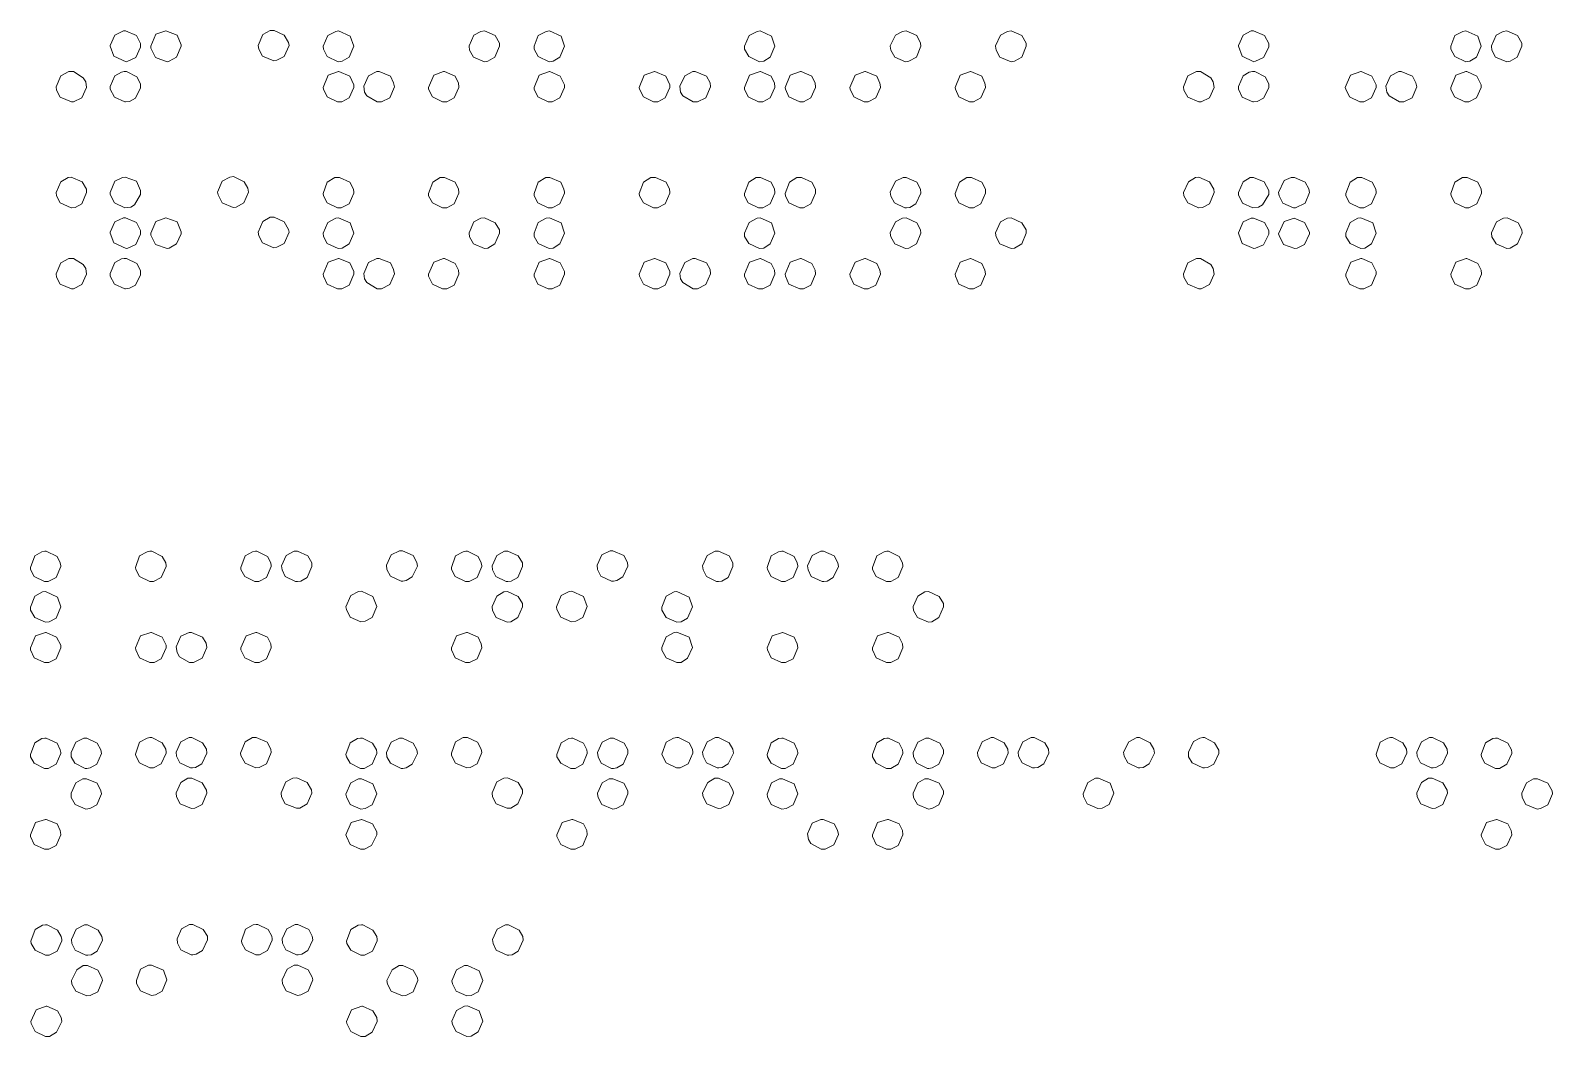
# Model space of a CAD drawing. Header units: millimetres. Extents: x 4903 to 8718, y 642 to 2401.
# Drawn here: x 7830.1 to 7938.8, y 797.2 to 868.9 of the extents above; entities that cross this region are included whole.
import ezdxf

# ---------------------------------------------------------------- set-up
doc = ezdxf.new("R2010")
doc.units = ezdxf.units.MM

msp = doc.modelspace()

# ---------------------------------------------------------------- linework, layer by layer
at = {"color": 139, "lineweight": 0}
for points in [[(7836.93, 868.92), (7836.77, 868.92), (7836.17, 868.62), (7835.83, 867.88), (7835.83, 867.82), (7836.1, 867.12), (7836.97, 866.72), (7837.1, 866.75), (7837.67, 867.02), (7838, 867.75), (7838, 868.02), (7837.7, 868.58)], [(7839.8, 868.92), (7839.1, 868.68), (7838.73, 867.82), (7838.73, 867.68), (7839.07, 867.02), (7839.9, 866.72), (7840.03, 866.75), (7840.57, 867.05), (7840.9, 867.82), (7840.9, 867.92), (7840.6, 868.62)], [(7847.53, 868.95), (7847.26, 868.95), (7846.73, 868.65), (7846.4, 867.88), (7846.4, 867.88), (7846.43, 867.62), (7846.7, 867.12), (7847.5, 866.78), (7847.73, 866.82), (7848.26, 867.08), (7848.6, 867.88), (7848.56, 868.08), (7848.26, 868.62)], [(7852.13, 868.92), (7851.93, 868.88), (7851.36, 868.58), (7851.03, 867.82), (7851.06, 867.62), (7851.33, 867.08), (7852.1, 866.72), (7852.4, 866.75), (7852.9, 867.05), (7853.23, 867.82), (7852.96, 868.55)], [(7862.56, 868.92), (7862.29, 868.88), (7861.79, 868.62), (7861.46, 867.85), (7861.46, 867.82), (7861.49, 867.55), (7861.76, 867.05), (7862.56, 866.72), (7862.79, 866.75), (7863.29, 867.05), (7863.62, 867.82), (7863.62, 868.05), (7863.32, 868.58)], [(7867.19, 868.92), (7866.96, 868.88), (7866.39, 868.58), (7866.09, 867.82), (7866.09, 867.62), (7866.39, 867.08), (7867.16, 866.72), (7867.46, 866.75), (7867.92, 867.05), (7868.26, 867.82), (7868.02, 868.55)], [(7882.22, 868.92), (7882.02, 868.88), (7881.45, 868.58), (7881.12, 867.82), (7881.12, 867.62), (7881.42, 867.08), (7882.18, 866.72), (7882.48, 866.75), (7882.95, 867.05), (7883.28, 867.82), (7883.05, 868.55)], [(7892.65, 868.92), (7892.38, 868.88), (7891.88, 868.62), (7891.51, 867.85), (7891.51, 867.82), (7891.55, 867.55), (7891.85, 867.05), (7892.61, 866.72), (7892.85, 866.75), (7893.38, 867.05), (7893.71, 867.82), (7893.68, 868.05), (7893.41, 868.58)], [(7900.14, 868.92), (7899.88, 868.88), (7899.38, 868.62), (7899.04, 867.85), (7899.04, 867.82), (7899.08, 867.55), (7899.34, 867.05), (7900.14, 866.72), (7900.38, 866.75), (7900.91, 867.05), (7901.21, 867.82), (7901.21, 868.05), (7900.91, 868.58)], [(7917.44, 868.92), (7917.27, 868.92), (7916.7, 868.62), (7916.37, 867.88), (7916.37, 867.82), (7916.64, 867.12), (7917.47, 866.72), (7917.6, 866.75), (7918.17, 867.02), (7918.54, 867.75), (7918.54, 868.02), (7918.24, 868.58)], [(7932.6, 868.92), (7932.4, 868.88), (7931.83, 868.58), (7931.53, 867.82), (7931.53, 867.62), (7931.83, 867.08), (7932.6, 866.72), (7932.9, 866.75), (7933.37, 867.05), (7933.7, 867.82), (7933.47, 868.55)], [(7935.53, 868.92), (7935.26, 868.88), (7934.76, 868.62), (7934.43, 867.85), (7934.43, 867.82), (7934.46, 867.55), (7934.73, 867.05), (7935.53, 866.72), (7935.76, 866.75), (7936.26, 867.05), (7936.6, 867.82), (7936.6, 868.05), (7936.3, 868.58)], [(7833.2, 866.02), (7832.87, 866.02), (7832.3, 865.72), (7831.97, 864.92), (7832, 864.68), (7832.27, 864.18), (7833.07, 863.85), (7833.2, 863.85), (7833.8, 864.15), (7834.14, 864.88), (7834.1, 865.28), (7833.9, 865.58)], [(7837, 866.02), (7836.83, 866.02), (7836.63, 865.98), (7836.17, 865.72), (7835.83, 864.95), (7835.83, 864.75), (7836.13, 864.18), (7836.87, 863.85), (7836.93, 863.85), (7837.2, 863.88), (7837.63, 864.12), (7838, 864.85), (7838, 865.15), (7837.73, 865.65)], [(7852.16, 866.02), (7852.13, 866.02), (7851.4, 865.75), (7851.03, 864.88), (7851.06, 864.75), (7851.33, 864.22), (7852.06, 863.85), (7852.36, 863.85), (7852.9, 864.15), (7853.23, 864.88), (7853.23, 865.08), (7852.93, 865.68)], [(7855.03, 866.02), (7854.86, 866.02), (7854.26, 865.72), (7853.93, 864.98), (7853.99, 864.55), (7854.16, 864.28), (7854.89, 863.85), (7855.19, 863.85), (7855.79, 864.15), (7856.13, 864.92), (7856.06, 865.22), (7855.83, 865.68)], [(7859.69, 866.02), (7859.63, 866.02), (7858.93, 865.75), (7858.56, 864.88), (7858.56, 864.75), (7858.83, 864.22), (7859.56, 863.85), (7859.86, 863.85), (7860.39, 864.15), (7860.73, 864.88), (7860.73, 864.92), (7860.69, 865.18), (7860.46, 865.68)], [(7867.22, 866.02), (7867.19, 866.02), (7866.46, 865.75), (7866.09, 864.88), (7866.09, 864.75), (7866.36, 864.22), (7867.09, 863.85), (7867.39, 863.85), (7867.92, 864.15), (7868.26, 864.88), (7868.26, 865.08), (7867.96, 865.68)], [(7874.72, 866.02), (7874.69, 866.02), (7873.95, 865.75), (7873.59, 864.88), (7873.62, 864.75), (7873.89, 864.22), (7874.62, 863.85), (7874.92, 863.85), (7875.45, 864.15), (7875.79, 864.88), (7875.79, 865.08), (7875.49, 865.68)], [(7877.59, 866.02), (7877.42, 866.02), (7876.85, 865.72), (7876.49, 864.98), (7876.55, 864.55), (7876.72, 864.28), (7877.45, 863.85), (7877.75, 863.85), (7878.35, 864.15), (7878.69, 864.92), (7878.65, 865.22), (7878.39, 865.68)], [(7882.25, 866.02), (7882.22, 866.02), (7881.48, 865.75), (7881.12, 864.88), (7881.12, 864.75), (7881.38, 864.22), (7882.12, 863.85), (7882.42, 863.85), (7882.95, 864.15), (7883.28, 864.88), (7883.28, 864.92), (7883.25, 865.18), (7883.02, 865.68)], [(7885.15, 866.02), (7885.12, 866.02), (7884.38, 865.75), (7884.02, 864.88), (7884.05, 864.75), (7884.28, 864.22), (7885.05, 863.85), (7885.32, 863.85), (7885.85, 864.15), (7886.18, 864.88), (7886.18, 864.92), (7886.15, 865.18), (7885.92, 865.68)], [(7889.75, 866.02), (7889.71, 866.02), (7889.02, 865.75), (7888.62, 864.88), (7888.65, 864.75), (7888.92, 864.22), (7889.65, 863.85), (7889.95, 863.85), (7890.48, 864.15), (7890.81, 864.88), (7890.81, 864.92), (7890.78, 865.18), (7890.55, 865.68)], [(7897.28, 866.02), (7897.25, 866.02), (7896.51, 865.75), (7896.15, 864.88), (7896.18, 864.75), (7896.41, 864.22), (7897.18, 863.85), (7897.45, 863.85), (7897.98, 864.15), (7898.31, 864.88), (7898.31, 864.92), (7898.28, 865.18), (7898.05, 865.68)], [(7913.67, 866.02), (7913.37, 866.02), (7912.77, 865.72), (7912.44, 864.92), (7912.47, 864.68), (7912.77, 864.18), (7913.54, 863.85), (7913.71, 863.85), (7914.31, 864.15), (7914.64, 864.88), (7914.57, 865.28), (7914.41, 865.58)], [(7917.54, 866.02), (7917.37, 866.02), (7917.14, 865.98), (7916.7, 865.72), (7916.37, 864.95), (7916.37, 864.75), (7916.64, 864.18), (7917.4, 863.85), (7917.44, 863.85), (7917.7, 863.88), (7918.17, 864.12), (7918.54, 864.85), (7918.54, 865.15), (7918.27, 865.65)], [(7925.14, 866.02), (7925.1, 866.02), (7924.37, 865.75), (7924, 864.88), (7924.04, 864.75), (7924.3, 864.22), (7925.04, 863.85), (7925.33, 863.85), (7925.87, 864.15), (7926.2, 864.88), (7926.2, 865.08), (7925.9, 865.68)], [(7928, 866.02), (7927.83, 866.02), (7927.23, 865.72), (7926.9, 864.98), (7926.97, 864.55), (7927.13, 864.28), (7927.87, 863.85), (7928.17, 863.85), (7928.77, 864.15), (7929.1, 864.92), (7929.03, 865.22), (7928.8, 865.68)], [(7932.67, 866.02), (7932.6, 866.02), (7931.9, 865.75), (7931.53, 864.88), (7931.53, 864.75), (7931.8, 864.22), (7932.53, 863.85), (7932.83, 863.85), (7933.37, 864.15), (7933.7, 864.88), (7933.7, 865.08), (7933.4, 865.68)], [(7833.04, 858.49), (7832.84, 858.45), (7832.3, 858.15), (7831.97, 857.39), (7832, 857.15), (7832.27, 856.65), (7833.04, 856.29), (7833.07, 856.29), (7833.34, 856.32), (7833.8, 856.59), (7834.14, 857.39), (7834.14, 857.62), (7833.84, 858.15)], [(7836.9, 858.49), (7836.7, 858.45), (7836.17, 858.19), (7835.83, 857.39), (7835.83, 857.25), (7836.13, 856.65), (7836.87, 856.29), (7837.3, 856.35), (7837.57, 856.52), (7838, 857.25), (7838, 857.52), (7837.7, 858.19)], [(7844.63, 858.52), (7844.36, 858.49), (7843.83, 858.19), (7843.5, 857.42), (7843.53, 857.22), (7843.83, 856.65), (7844.6, 856.32), (7844.83, 856.35), (7845.36, 856.65), (7845.7, 857.42), (7845.66, 857.69), (7845.4, 858.15)], [(7852.2, 858.45), (7852.1, 858.45), (7851.86, 858.45), (7851.33, 858.12), (7851.03, 857.32), (7851.06, 857.15), (7851.33, 856.65), (7852.06, 856.29), (7852.33, 856.29), (7852.9, 856.59), (7853.23, 857.35), (7853.23, 857.42), (7853.19, 857.62), (7852.93, 858.12)], [(7859.69, 858.45), (7859.59, 858.45), (7859.39, 858.45), (7858.86, 858.12), (7858.56, 857.32), (7858.56, 857.15), (7858.83, 856.65), (7859.56, 856.29), (7859.86, 856.29), (7860.39, 856.59), (7860.73, 857.35), (7860.73, 857.42), (7860.69, 857.62), (7860.46, 858.12)], [(7867.22, 858.45), (7867.12, 858.45), (7866.92, 858.45), (7866.39, 858.12), (7866.09, 857.32), (7866.09, 857.15), (7866.36, 856.65), (7867.09, 856.29), (7867.39, 856.29), (7867.92, 856.59), (7868.26, 857.35), (7868.26, 857.42), (7868.22, 857.62), (7867.99, 858.12)], [(7874.75, 858.45), (7874.65, 858.45), (7874.42, 858.45), (7873.89, 858.12), (7873.59, 857.32), (7873.62, 857.15), (7873.89, 856.65), (7874.62, 856.29), (7874.89, 856.29), (7875.45, 856.59), (7875.79, 857.35), (7875.79, 857.42), (7875.75, 857.62), (7875.52, 858.12)], [(7882.25, 858.45), (7882.15, 858.45), (7881.95, 858.45), (7881.42, 858.12), (7881.12, 857.32), (7881.12, 857.15), (7881.38, 856.65), (7882.12, 856.29), (7882.42, 856.29), (7882.95, 856.59), (7883.28, 857.35), (7883.28, 857.42), (7883.25, 857.62), (7883.02, 858.12)], [(7885.18, 858.45), (7885.05, 858.45), (7884.85, 858.45), (7884.32, 858.12), (7884.02, 857.32), (7884.05, 857.15), (7884.28, 856.65), (7885.05, 856.29), (7885.32, 856.29), (7885.85, 856.59), (7886.18, 857.35), (7886.18, 857.42), (7886.18, 857.62), (7885.92, 858.12)], [(7892.65, 858.45), (7892.45, 858.45), (7891.88, 858.19), (7891.51, 857.42), (7891.55, 857.12), (7891.81, 856.65), (7892.55, 856.29), (7892.68, 856.29), (7892.91, 856.32), (7893.35, 856.59), (7893.71, 857.35), (7893.68, 857.62), (7893.41, 858.12)], [(7897.31, 858.45), (7897.18, 858.45), (7896.98, 858.45), (7896.45, 858.12), (7896.15, 857.32), (7896.18, 857.15), (7896.41, 856.65), (7897.18, 856.29), (7897.45, 856.29), (7897.98, 856.59), (7898.31, 857.35), (7898.31, 857.42), (7898.31, 857.62), (7898.05, 858.12)], [(7913.54, 858.49), (7913.31, 858.45), (7912.81, 858.15), (7912.44, 857.39), (7912.47, 857.15), (7912.77, 856.65), (7913.51, 856.29), (7913.54, 856.29), (7913.81, 856.32), (7914.31, 856.59), (7914.64, 857.39), (7914.61, 857.62), (7914.31, 858.15)], [(7917.44, 858.45), (7917.2, 858.45), (7916.7, 858.15), (7916.37, 857.39), (7916.37, 857.22), (7916.67, 856.62), (7917.4, 856.29), (7917.8, 856.35), (7918.1, 856.52), (7918.54, 857.25), (7918.54, 857.52), (7918.2, 858.15)], [(7920.37, 858.45), (7920.14, 858.45), (7919.64, 858.25), (7919.24, 857.39), (7919.27, 857.15), (7919.54, 856.62), (7920.3, 856.29), (7920.44, 856.29), (7921.14, 856.62), (7921.44, 857.39), (7921.4, 857.65), (7921.14, 858.12)], [(7925.17, 858.45), (7925.07, 858.45), (7924.87, 858.45), (7924.34, 858.12), (7924.04, 857.32), (7924.04, 857.15), (7924.3, 856.65), (7925.04, 856.29), (7925.33, 856.29), (7925.87, 856.59), (7926.2, 857.35), (7926.2, 857.42), (7926.17, 857.62), (7925.93, 858.12)], [(7932.7, 858.45), (7932.6, 858.45), (7932.37, 858.45), (7931.83, 858.12), (7931.53, 857.32), (7931.57, 857.15), (7931.83, 856.65), (7932.57, 856.29), (7932.83, 856.29), (7933.4, 856.59), (7933.73, 857.35), (7933.73, 857.42), (7933.7, 857.62), (7933.47, 858.12)], [(7836.93, 855.59), (7836.77, 855.59), (7836.17, 855.29), (7835.83, 854.55), (7835.83, 854.49), (7836.1, 853.79), (7836.97, 853.39), (7837.1, 853.42), (7837.67, 853.69), (7838, 854.42), (7838, 854.69), (7837.7, 855.25)], [(7839.8, 855.59), (7839.1, 855.32), (7838.73, 854.49), (7838.73, 854.35), (7839.07, 853.69), (7839.9, 853.39), (7840.03, 853.42), (7840.57, 853.72), (7840.9, 854.45), (7840.9, 854.59), (7840.6, 855.29)], [(7847.53, 855.62), (7847.26, 855.62), (7846.73, 855.32), (7846.4, 854.55), (7846.4, 854.55), (7846.43, 854.29), (7846.7, 853.79), (7847.5, 853.45), (7847.73, 853.49), (7848.26, 853.75), (7848.6, 854.55), (7848.56, 854.75), (7848.26, 855.29)], [(7852.13, 855.59), (7851.93, 855.55), (7851.36, 855.25), (7851.03, 854.49), (7851.06, 854.25), (7851.33, 853.75), (7852.1, 853.39), (7852.4, 853.42), (7852.9, 853.72), (7853.23, 854.49), (7852.96, 855.22)], [(7862.56, 855.59), (7862.29, 855.55), (7861.79, 855.29), (7861.46, 854.52), (7861.46, 854.49), (7861.49, 854.22), (7861.76, 853.72), (7862.56, 853.39), (7862.79, 853.42), (7863.29, 853.72), (7863.62, 854.49), (7863.62, 854.72), (7863.32, 855.22)], [(7867.19, 855.59), (7866.96, 855.55), (7866.39, 855.25), (7866.09, 854.49), (7866.09, 854.25), (7866.39, 853.75), (7867.16, 853.39), (7867.46, 853.42), (7867.92, 853.72), (7868.26, 854.49), (7868.02, 855.22)], [(7882.22, 855.59), (7882.02, 855.55), (7881.45, 855.25), (7881.12, 854.49), (7881.12, 854.25), (7881.42, 853.75), (7882.18, 853.39), (7882.48, 853.42), (7882.95, 853.72), (7883.28, 854.49), (7883.05, 855.22)], [(7892.65, 855.59), (7892.38, 855.55), (7891.88, 855.29), (7891.51, 854.52), (7891.51, 854.49), (7891.55, 854.22), (7891.85, 853.72), (7892.61, 853.39), (7892.85, 853.42), (7893.38, 853.72), (7893.71, 854.49), (7893.68, 854.72), (7893.41, 855.22)], [(7900.14, 855.59), (7899.88, 855.55), (7899.38, 855.29), (7899.04, 854.52), (7899.04, 854.49), (7899.08, 854.22), (7899.34, 853.72), (7900.14, 853.39), (7900.38, 853.42), (7900.91, 853.72), (7901.21, 854.49), (7901.21, 854.72), (7900.91, 855.22)], [(7917.44, 855.55), (7917.27, 855.55), (7916.7, 855.29), (7916.37, 854.52), (7916.37, 854.49), (7916.64, 853.75), (7917.47, 853.39), (7917.6, 853.42), (7918.17, 853.65), (7918.54, 854.42), (7918.54, 854.69), (7918.24, 855.25)], [(7920.34, 855.55), (7919.64, 855.32), (7919.24, 854.45), (7919.27, 854.32), (7919.6, 853.69), (7920.4, 853.39), (7920.57, 853.42), (7921.1, 853.69), (7921.44, 854.45), (7921.44, 854.55), (7921.1, 855.25)], [(7925.1, 855.59), (7924.9, 855.55), (7924.34, 855.25), (7924.04, 854.49), (7924.04, 854.25), (7924.34, 853.75), (7925.1, 853.39), (7925.4, 853.42), (7925.87, 853.72), (7926.2, 854.49), (7925.97, 855.22)], [(7935.56, 855.59), (7935.3, 855.55), (7934.8, 855.29), (7934.43, 854.52), (7934.43, 854.49), (7934.46, 854.22), (7934.76, 853.72), (7935.53, 853.39), (7935.76, 853.42), (7936.3, 853.72), (7936.63, 854.49), (7936.6, 854.72), (7936.33, 855.22)], [(7833.2, 852.69), (7832.87, 852.69), (7832.3, 852.36), (7831.97, 851.59), (7832, 851.36), (7832.27, 850.86), (7833.07, 850.52), (7833.2, 850.52), (7833.8, 850.82), (7834.14, 851.56), (7834.1, 851.96), (7833.9, 852.26)], [(7837, 852.69), (7836.83, 852.69), (7836.63, 852.65), (7836.17, 852.39), (7835.83, 851.62), (7835.83, 851.42), (7836.13, 850.86), (7836.87, 850.52), (7836.93, 850.52), (7837.2, 850.56), (7837.63, 850.79), (7838, 851.52), (7838, 851.82), (7837.73, 852.32)], [(7852.16, 852.69), (7852.13, 852.69), (7851.4, 852.42), (7851.03, 851.56), (7851.06, 851.42), (7851.33, 850.86), (7852.06, 850.52), (7852.36, 850.52), (7852.9, 850.79), (7853.23, 851.56), (7853.23, 851.76), (7852.93, 852.36)], [(7855.03, 852.69), (7854.86, 852.69), (7854.26, 852.39), (7853.93, 851.62), (7853.99, 851.22), (7854.16, 850.96), (7854.89, 850.52), (7855.19, 850.52), (7855.79, 850.82), (7856.13, 851.59), (7856.06, 851.89), (7855.83, 852.36)], [(7859.69, 852.69), (7859.63, 852.69), (7858.93, 852.42), (7858.56, 851.56), (7858.56, 851.42), (7858.83, 850.86), (7859.56, 850.52), (7859.86, 850.52), (7860.39, 850.79), (7860.73, 851.56), (7860.73, 851.59), (7860.69, 851.86), (7860.46, 852.32)], [(7867.22, 852.69), (7867.19, 852.69), (7866.46, 852.42), (7866.09, 851.56), (7866.09, 851.42), (7866.36, 850.86), (7867.09, 850.52), (7867.39, 850.52), (7867.92, 850.79), (7868.26, 851.56), (7868.26, 851.76), (7867.96, 852.36)], [(7874.72, 852.69), (7874.69, 852.69), (7873.95, 852.42), (7873.59, 851.56), (7873.62, 851.42), (7873.89, 850.86), (7874.62, 850.52), (7874.92, 850.52), (7875.45, 850.79), (7875.79, 851.56), (7875.79, 851.76), (7875.49, 852.36)], [(7877.59, 852.69), (7877.42, 852.69), (7876.85, 852.39), (7876.49, 851.62), (7876.55, 851.22), (7876.72, 850.96), (7877.45, 850.52), (7877.75, 850.52), (7878.35, 850.82), (7878.69, 851.59), (7878.65, 851.89), (7878.39, 852.36)], [(7882.25, 852.69), (7882.22, 852.69), (7881.48, 852.42), (7881.12, 851.56), (7881.12, 851.42), (7881.38, 850.86), (7882.12, 850.52), (7882.42, 850.52), (7882.95, 850.79), (7883.28, 851.56), (7883.28, 851.59), (7883.25, 851.86), (7883.02, 852.32)], [(7885.15, 852.69), (7885.12, 852.69), (7884.38, 852.42), (7884.02, 851.56), (7884.05, 851.42), (7884.28, 850.86), (7885.05, 850.52), (7885.32, 850.52), (7885.85, 850.79), (7886.18, 851.56), (7886.18, 851.59), (7886.15, 851.86), (7885.92, 852.32)], [(7889.75, 852.69), (7889.71, 852.69), (7889.02, 852.42), (7888.62, 851.56), (7888.65, 851.42), (7888.92, 850.86), (7889.65, 850.52), (7889.95, 850.52), (7890.48, 850.79), (7890.81, 851.56), (7890.81, 851.59), (7890.78, 851.86), (7890.55, 852.32)], [(7897.28, 852.69), (7897.25, 852.69), (7896.51, 852.42), (7896.15, 851.56), (7896.18, 851.42), (7896.41, 850.86), (7897.18, 850.52), (7897.45, 850.52), (7897.98, 850.79), (7898.31, 851.56), (7898.31, 851.59), (7898.28, 851.86), (7898.05, 852.32)], [(7913.67, 852.69), (7913.37, 852.69), (7912.77, 852.36), (7912.44, 851.59), (7912.47, 851.36), (7912.77, 850.86), (7913.54, 850.52), (7913.71, 850.52), (7914.31, 850.82), (7914.64, 851.56), (7914.57, 851.96), (7914.41, 852.26)], [(7925.17, 852.69), (7925.1, 852.69), (7924.4, 852.42), (7924.04, 851.56), (7924.04, 851.42), (7924.3, 850.86), (7925.04, 850.52), (7925.33, 850.52), (7925.87, 850.79), (7926.2, 851.56), (7926.2, 851.76), (7925.9, 852.36)], [(7932.67, 852.69), (7932.63, 852.69), (7931.9, 852.42), (7931.53, 851.56), (7931.57, 851.42), (7931.83, 850.86), (7932.57, 850.52), (7932.87, 850.52), (7933.4, 850.79), (7933.73, 851.56), (7933.73, 851.59), (7933.7, 851.86), (7933.47, 852.32)], [(7831.27, 831.8), (7831.17, 831.8), (7830.94, 831.76), (7830.44, 831.46), (7830.14, 830.63), (7830.14, 830.5), (7830.4, 830), (7831.14, 829.63), (7831.4, 829.63), (7831.97, 829.93), (7832.3, 830.7), (7832.3, 830.76), (7832.27, 830.96), (7832.04, 831.43)], [(7838.8, 831.8), (7838.67, 831.8), (7838.47, 831.76), (7837.93, 831.46), (7837.63, 830.63), (7837.67, 830.5), (7837.93, 830), (7838.67, 829.63), (7838.93, 829.63), (7839.47, 829.93), (7839.83, 830.7), (7839.83, 830.76), (7839.8, 830.96), (7839.53, 831.43)], [(7846.3, 831.8), (7846.2, 831.8), (7846, 831.76), (7845.46, 831.46), (7845.16, 830.63), (7845.16, 830.5), (7845.43, 830), (7846.16, 829.63), (7846.43, 829.63), (7847, 829.93), (7847.33, 830.7), (7847.33, 830.76), (7847.3, 830.96), (7847.06, 831.43)], [(7849.2, 831.8), (7848.96, 831.8), (7848.4, 831.5), (7848.06, 830.76), (7848.1, 830.46), (7848.33, 830), (7849.06, 829.63), (7849.2, 829.63), (7849.43, 829.66), (7849.9, 829.93), (7850.23, 830.7), (7850.23, 830.96), (7849.93, 831.46)], [(7856.69, 831.83), (7856.49, 831.83), (7855.89, 831.53), (7855.56, 830.8), (7855.59, 830.5), (7855.83, 830.03), (7856.59, 829.66), (7856.73, 829.66), (7856.96, 829.7), (7857.39, 829.96), (7857.76, 830.73), (7857.73, 831), (7857.46, 831.5)], [(7861.33, 831.8), (7861.23, 831.8), (7861.03, 831.76), (7860.49, 831.46), (7860.19, 830.63), (7860.19, 830.5), (7860.46, 830), (7861.19, 829.63), (7861.46, 829.63), (7862.03, 829.93), (7862.36, 830.7), (7862.36, 830.76), (7862.32, 830.96), (7862.09, 831.43)], [(7864.22, 831.8), (7863.99, 831.8), (7863.42, 831.5), (7863.09, 830.76), (7863.12, 830.46), (7863.36, 830), (7864.09, 829.63), (7864.22, 829.63), (7864.46, 829.66), (7864.92, 829.93), (7865.26, 830.7), (7865.26, 830.96), (7864.96, 831.46)], [(7871.72, 831.83), (7871.52, 831.83), (7870.92, 831.53), (7870.59, 830.8), (7870.62, 830.5), (7870.86, 830.03), (7871.62, 829.66), (7871.75, 829.66), (7871.99, 829.7), (7872.42, 829.96), (7872.79, 830.73), (7872.75, 831), (7872.49, 831.5)], [(7879.25, 831.8), (7879.02, 831.8), (7878.45, 831.5), (7878.12, 830.76), (7878.15, 830.46), (7878.39, 830), (7879.12, 829.63), (7879.25, 829.63), (7879.49, 829.66), (7879.95, 829.93), (7880.28, 830.7), (7880.28, 830.96), (7880.02, 831.46)], [(7883.88, 831.8), (7883.78, 831.8), (7883.55, 831.76), (7883.02, 831.46), (7882.72, 830.63), (7882.75, 830.5), (7883.02, 830), (7883.75, 829.63), (7884.02, 829.63), (7884.58, 829.93), (7884.92, 830.7), (7884.92, 830.76), (7884.88, 830.96), (7884.65, 831.43)], [(7886.75, 831.8), (7886.55, 831.8), (7885.95, 831.5), (7885.62, 830.76), (7885.65, 830.46), (7885.88, 830), (7886.65, 829.63), (7886.78, 829.63), (7887.02, 829.66), (7887.45, 829.93), (7887.82, 830.7), (7887.78, 830.96), (7887.52, 831.46)], [(7891.38, 831.8), (7891.28, 831.8), (7891.08, 831.76), (7890.55, 831.46), (7890.25, 830.63), (7890.25, 830.5), (7890.51, 830), (7891.25, 829.63), (7891.55, 829.63), (7892.08, 829.93), (7892.41, 830.7), (7892.41, 830.76), (7892.38, 830.96), (7892.15, 831.43)], [(7831.2, 828.93), (7831, 828.9), (7830.44, 828.6), (7830.14, 827.8), (7830.14, 827.6), (7830.44, 827.06), (7831.2, 826.73), (7831.47, 826.76), (7831.97, 827.03), (7832.3, 827.83), (7832.07, 828.53)], [(7853.76, 828.96), (7853.56, 828.93), (7853, 828.63), (7852.66, 827.83), (7852.7, 827.63), (7852.96, 827.1), (7853.73, 826.76), (7854.03, 826.8), (7854.53, 827.06), (7854.86, 827.86), (7854.59, 828.56)], [(7864.19, 828.93), (7863.92, 828.9), (7863.42, 828.6), (7863.09, 827.86), (7863.09, 827.83), (7863.12, 827.56), (7863.39, 827.06), (7864.16, 826.73), (7864.42, 826.76), (7864.92, 827.06), (7865.26, 827.83), (7865.26, 828.06), (7864.96, 828.56)], [(7868.79, 828.96), (7868.59, 828.93), (7868.02, 828.63), (7867.69, 827.83), (7867.72, 827.63), (7867.99, 827.1), (7868.76, 826.76), (7869.06, 826.8), (7869.56, 827.06), (7869.89, 827.86), (7869.62, 828.56)], [(7876.29, 828.93), (7876.09, 828.9), (7875.52, 828.6), (7875.22, 827.8), (7875.22, 827.6), (7875.52, 827.06), (7876.29, 826.73), (7876.59, 826.76), (7877.05, 827.03), (7877.39, 827.83), (7877.15, 828.53)], [(7894.25, 828.93), (7893.98, 828.9), (7893.48, 828.6), (7893.15, 827.86), (7893.15, 827.83), (7893.18, 827.56), (7893.45, 827.06), (7894.25, 826.73), (7894.48, 826.76), (7894.98, 827.06), (7895.31, 827.83), (7895.31, 828.06), (7895.01, 828.56)], [(7831.27, 826), (7831.2, 826), (7830.5, 825.76), (7830.14, 824.9), (7830.14, 824.77), (7830.4, 824.2), (7831.14, 823.87), (7831.44, 823.87), (7831.97, 824.13), (7832.3, 824.9), (7832.3, 825.1), (7832, 825.66)], [(7838.77, 826), (7838.73, 826), (7838, 825.76), (7837.63, 824.9), (7837.67, 824.77), (7837.93, 824.2), (7838.67, 823.87), (7838.97, 823.87), (7839.47, 824.13), (7839.83, 824.9), (7839.83, 825.1), (7839.53, 825.66)], [(7841.63, 826), (7841.47, 826), (7840.87, 825.73), (7840.53, 824.97), (7840.6, 824.57), (7840.77, 824.27), (7841.5, 823.87), (7841.77, 823.87), (7842.4, 824.17), (7842.73, 824.93), (7842.67, 825.23), (7842.43, 825.66)], [(7846.3, 826), (7846.23, 826), (7845.53, 825.76), (7845.16, 824.9), (7845.16, 824.77), (7845.43, 824.2), (7846.16, 823.87), (7846.46, 823.87), (7847, 824.13), (7847.33, 824.9), (7847.33, 824.93), (7847.3, 825.2), (7847.06, 825.66)], [(7861.33, 826), (7861.26, 826), (7860.56, 825.76), (7860.19, 824.9), (7860.19, 824.77), (7860.46, 824.2), (7861.19, 823.87), (7861.49, 823.87), (7862.03, 824.13), (7862.36, 824.9), (7862.36, 824.93), (7862.32, 825.2), (7862.09, 825.66)], [(7876.29, 826.03), (7876.09, 826), (7875.52, 825.7), (7875.22, 824.93), (7875.22, 824.73), (7875.52, 824.2), (7876.29, 823.87), (7876.59, 823.87), (7877.05, 824.17), (7877.39, 824.93), (7877.15, 825.66)], [(7883.85, 826), (7883.82, 826), (7883.08, 825.76), (7882.72, 824.9), (7882.75, 824.77), (7883.02, 824.2), (7883.75, 823.87), (7884.05, 823.87), (7884.58, 824.13), (7884.92, 824.9), (7884.92, 824.93), (7884.88, 825.2), (7884.65, 825.66)], [(7891.38, 826), (7891.31, 826), (7890.61, 825.76), (7890.25, 824.9), (7890.25, 824.77), (7890.51, 824.2), (7891.25, 823.87), (7891.55, 823.87), (7892.08, 824.13), (7892.41, 824.9), (7892.41, 824.93), (7892.38, 825.2), (7892.15, 825.66)], [(7831.27, 818.47), (7831.17, 818.47), (7830.94, 818.43), (7830.44, 818.13), (7830.14, 817.3), (7830.14, 817.13), (7830.4, 816.67), (7831.14, 816.3), (7831.4, 816.3), (7831.97, 816.6), (7832.3, 817.37), (7832.3, 817.43), (7832.27, 817.63), (7832.04, 818.1)], [(7834.17, 818.47), (7833.94, 818.47), (7833.37, 818.17), (7833.04, 817.43), (7833.04, 817.13), (7833.3, 816.67), (7834.04, 816.3), (7834.17, 816.3), (7834.4, 816.34), (7834.87, 816.6), (7835.2, 817.37), (7835.17, 817.63), (7834.9, 818.1)], [(7838.8, 818.5), (7838.67, 818.5), (7838.47, 818.47), (7837.93, 818.17), (7837.63, 817.33), (7837.67, 817.2), (7837.93, 816.7), (7838.67, 816.34), (7838.93, 816.34), (7839.47, 816.63), (7839.83, 817.4), (7839.83, 817.47), (7839.8, 817.67), (7839.53, 818.13)], [(7841.67, 818.5), (7841.47, 818.5), (7840.87, 818.2), (7840.53, 817.47), (7840.57, 817.17), (7840.8, 816.7), (7841.57, 816.34), (7841.7, 816.34), (7841.93, 816.37), (7842.37, 816.63), (7842.73, 817.4), (7842.7, 817.67), (7842.43, 818.13)], [(7846.26, 818.5), (7846, 818.5), (7845.46, 818.2), (7845.13, 817.4), (7845.16, 817.23), (7845.46, 816.67), (7846.23, 816.34), (7846.46, 816.37), (7847, 816.63), (7847.33, 817.43), (7847.3, 817.67), (7847.03, 818.17)], [(7853.83, 818.47), (7853.69, 818.47), (7853.49, 818.43), (7852.96, 818.13), (7852.66, 817.3), (7852.7, 817.13), (7852.96, 816.67), (7853.69, 816.3), (7853.96, 816.3), (7854.53, 816.6), (7854.86, 817.37), (7854.86, 817.43), (7854.83, 817.63), (7854.56, 818.1)], [(7856.69, 818.47), (7856.49, 818.47), (7855.89, 818.17), (7855.56, 817.43), (7855.59, 817.13), (7855.83, 816.67), (7856.59, 816.3), (7856.73, 816.3), (7856.96, 816.34), (7857.39, 816.6), (7857.76, 817.37), (7857.73, 817.63), (7857.46, 818.1)], [(7861.33, 818.5), (7861.03, 818.5), (7860.49, 818.2), (7860.19, 817.4), (7860.19, 817.23), (7860.49, 816.67), (7861.29, 816.34), (7861.53, 816.37), (7862.03, 816.63), (7862.36, 817.43), (7862.32, 817.67), (7862.06, 818.17)], [(7868.86, 818.47), (7868.76, 818.47), (7868.56, 818.43), (7868.02, 818.13), (7867.72, 817.3), (7867.72, 817.13), (7867.99, 816.67), (7868.72, 816.3), (7869.02, 816.3), (7869.56, 816.6), (7869.89, 817.37), (7869.89, 817.43), (7869.86, 817.63), (7869.62, 818.1)], [(7871.75, 818.47), (7871.52, 818.47), (7870.96, 818.17), (7870.62, 817.43), (7870.66, 817.13), (7870.89, 816.67), (7871.62, 816.3), (7871.75, 816.3), (7871.99, 816.34), (7872.45, 816.6), (7872.79, 817.37), (7872.79, 817.63), (7872.52, 818.1)], [(7876.39, 818.5), (7876.29, 818.5), (7876.05, 818.47), (7875.52, 818.17), (7875.22, 817.33), (7875.25, 817.2), (7875.52, 816.7), (7876.25, 816.34), (7876.52, 816.34), (7877.09, 816.63), (7877.42, 817.4), (7877.42, 817.47), (7877.39, 817.67), (7877.15, 818.13)], [(7879.25, 818.5), (7879.05, 818.5), (7878.45, 818.2), (7878.12, 817.47), (7878.15, 817.17), (7878.39, 816.7), (7879.15, 816.34), (7879.29, 816.34), (7879.52, 816.37), (7879.95, 816.63), (7880.32, 817.4), (7880.28, 817.67), (7880.02, 818.13)], [(7883.88, 818.47), (7883.78, 818.47), (7883.55, 818.43), (7883.02, 818.13), (7882.72, 817.3), (7882.75, 817.13), (7883.02, 816.67), (7883.75, 816.3), (7884.02, 816.3), (7884.58, 816.6), (7884.92, 817.37), (7884.92, 817.43), (7884.88, 817.63), (7884.65, 818.1)], [(7891.38, 818.47), (7891.28, 818.47), (7891.08, 818.43), (7890.55, 818.13), (7890.25, 817.3), (7890.25, 817.13), (7890.51, 816.67), (7891.25, 816.3), (7891.55, 816.3), (7892.08, 816.6), (7892.41, 817.37), (7892.41, 817.43), (7892.38, 817.63), (7892.15, 818.1)], [(7894.28, 818.47), (7894.05, 818.47), (7893.48, 818.17), (7893.15, 817.43), (7893.18, 817.13), (7893.41, 816.67), (7894.18, 816.3), (7894.28, 816.3), (7894.51, 816.34), (7894.98, 816.6), (7895.31, 817.37), (7895.31, 817.63), (7895.05, 818.1)], [(7898.88, 818.5), (7898.71, 818.5), (7898.08, 818.2), (7897.75, 817.43), (7897.78, 817.2), (7898.01, 816.7), (7898.78, 816.34), (7899.01, 816.34), (7899.61, 816.63), (7899.94, 817.4), (7899.91, 817.67), (7899.64, 818.13)], [(7901.78, 818.5), (7901.58, 818.5), (7900.98, 818.2), (7900.64, 817.47), (7900.68, 817.17), (7900.94, 816.7), (7901.68, 816.34), (7901.81, 816.34), (7902.04, 816.37), (7902.48, 816.63), (7902.84, 817.4), (7902.81, 817.67), (7902.54, 818.13)], [(7909.31, 818.5), (7909.11, 818.5), (7908.54, 818.2), (7908.17, 817.47), (7908.21, 817.17), (7908.47, 816.7), (7909.21, 816.34), (7909.34, 816.34), (7909.57, 816.37), (7910.01, 816.63), (7910.37, 817.4), (7910.34, 817.67), (7910.07, 818.13)], [(7913.84, 818.5), (7913.94, 818.5), (7914.67, 818.13), (7914.97, 817.6), (7914.97, 817.37), (7914.61, 816.6), (7914.17, 816.37), (7913.94, 816.34), (7913.94, 816.34), (7913.84, 816.34), (7913.07, 816.7), (7912.81, 817.13), (7912.81, 817.37), (7912.81, 817.37), (7912.81, 817.47), (7913.17, 818.23), (7913.61, 818.47), (7913.84, 818.5), (7913.84, 818.5), (7913.84, 818.5)], [(7927.37, 818.5), (7927.23, 818.5), (7927.03, 818.47), (7926.5, 818.17), (7926.2, 817.33), (7926.23, 817.2), (7926.47, 816.7), (7927.23, 816.34), (7927.5, 816.34), (7928.03, 816.63), (7928.4, 817.4), (7928.4, 817.47), (7928.37, 817.67), (7928.1, 818.13)], [(7930.23, 818.5), (7930, 818.5), (7929.43, 818.2), (7929.1, 817.47), (7929.13, 817.17), (7929.37, 816.7), (7930.13, 816.34), (7930.27, 816.34), (7930.47, 816.37), (7930.93, 816.63), (7931.3, 817.4), (7931.27, 817.67), (7931, 818.13)], [(7934.86, 818.47), (7934.73, 818.47), (7934.53, 818.43), (7934, 818.13), (7933.7, 817.3), (7933.73, 817.13), (7933.97, 816.67), (7934.73, 816.3), (7935, 816.3), (7935.53, 816.6), (7935.9, 817.37), (7935.9, 817.43), (7935.86, 817.63), (7935.6, 818.1)], [(7834.14, 815.57), (7833.87, 815.57), (7833.37, 815.27), (7833.04, 814.54), (7833.04, 814.5), (7833.04, 814.24), (7833.34, 813.74), (7834.1, 813.4), (7834.37, 813.44), (7834.87, 813.7), (7835.2, 814.5), (7835.17, 814.7), (7834.9, 815.24)], [(7841.67, 815.6), (7841.37, 815.6), (7840.87, 815.3), (7840.53, 814.57), (7840.53, 814.54), (7840.57, 814.27), (7840.83, 813.77), (7841.63, 813.44), (7841.87, 813.47), (7842.4, 813.74), (7842.73, 814.54), (7842.7, 814.74), (7842.4, 815.27)], [(7849.16, 815.64), (7848.86, 815.6), (7848.36, 815.34), (7848.03, 814.57), (7848.03, 814.54), (7848.06, 814.27), (7848.33, 813.77), (7849.13, 813.47), (7849.36, 813.47), (7849.9, 813.77), (7850.23, 814.54), (7850.2, 814.77), (7849.9, 815.3)], [(7853.76, 815.57), (7853.56, 815.57), (7853, 815.27), (7852.66, 814.47), (7852.7, 814.27), (7852.96, 813.74), (7853.73, 813.4), (7854.03, 813.44), (7854.53, 813.7), (7854.86, 814.5), (7854.59, 815.2)], [(7864.19, 815.64), (7863.92, 815.6), (7863.42, 815.34), (7863.09, 814.57), (7863.09, 814.54), (7863.12, 814.27), (7863.39, 813.77), (7864.16, 813.47), (7864.42, 813.47), (7864.92, 813.77), (7865.26, 814.54), (7865.26, 814.77), (7864.96, 815.3)], [(7871.72, 815.57), (7871.45, 815.57), (7870.96, 815.27), (7870.62, 814.54), (7870.62, 814.5), (7870.66, 814.24), (7870.92, 813.74), (7871.72, 813.4), (7871.95, 813.44), (7872.45, 813.7), (7872.79, 814.5), (7872.79, 814.7), (7872.49, 815.24)], [(7879.25, 815.6), (7878.99, 815.6), (7878.49, 815.3), (7878.12, 814.57), (7878.12, 814.54), (7878.15, 814.27), (7878.42, 813.77), (7879.22, 813.44), (7879.45, 813.47), (7879.99, 813.74), (7880.32, 814.54), (7880.28, 814.74), (7879.99, 815.27)], [(7883.82, 815.57), (7883.62, 815.57), (7883.05, 815.27), (7882.72, 814.47), (7882.75, 814.27), (7883.02, 813.74), (7883.78, 813.4), (7884.08, 813.44), (7884.58, 813.7), (7884.92, 814.5), (7884.65, 815.2)], [(7894.25, 815.57), (7893.98, 815.57), (7893.48, 815.27), (7893.15, 814.54), (7893.15, 814.5), (7893.18, 814.24), (7893.45, 813.74), (7894.25, 813.4), (7894.48, 813.44), (7894.98, 813.7), (7895.31, 814.5), (7895.31, 814.7), (7895.01, 815.24)], [(7906.38, 815.6), (7906.18, 815.6), (7905.61, 815.3), (7905.28, 814.5), (7905.31, 814.3), (7905.58, 813.77), (7906.34, 813.44), (7906.64, 813.47), (7907.14, 813.74), (7907.47, 814.54), (7907.21, 815.24)], [(7930.2, 815.6), (7929.93, 815.6), (7929.43, 815.3), (7929.1, 814.57), (7929.1, 814.54), (7929.13, 814.27), (7929.4, 813.77), (7930.2, 813.44), (7930.43, 813.47), (7930.97, 813.74), (7931.3, 814.54), (7931.27, 814.74), (7930.97, 815.27)], [(7937.73, 815.57), (7937.43, 815.57), (7936.93, 815.27), (7936.6, 814.54), (7936.6, 814.5), (7936.63, 814.24), (7936.9, 813.74), (7937.7, 813.4), (7937.93, 813.44), (7938.46, 813.7), (7938.8, 814.5), (7938.76, 814.7), (7938.46, 815.24)], [(7831.27, 812.67), (7831.2, 812.67), (7830.5, 812.44), (7830.14, 811.57), (7830.14, 811.44), (7830.4, 810.87), (7831.14, 810.54), (7831.44, 810.54), (7831.97, 810.8), (7832.3, 811.57), (7832.3, 811.6), (7832.27, 811.87), (7832.04, 812.34)], [(7853.79, 812.67), (7853.76, 812.67), (7853.03, 812.44), (7852.66, 811.57), (7852.7, 811.44), (7852.96, 810.87), (7853.69, 810.54), (7853.99, 810.54), (7854.49, 810.8), (7854.86, 811.57), (7854.86, 811.77), (7854.56, 812.34)], [(7868.86, 812.67), (7868.79, 812.67), (7868.09, 812.44), (7867.72, 811.57), (7867.72, 811.44), (7867.99, 810.87), (7868.72, 810.54), (7869.02, 810.54), (7869.56, 810.8), (7869.89, 811.57), (7869.89, 811.6), (7869.86, 811.87), (7869.62, 812.34)], [(7886.72, 812.67), (7886.55, 812.67), (7885.95, 812.4), (7885.62, 811.64), (7885.68, 811.24), (7885.85, 810.94), (7886.58, 810.54), (7886.88, 810.54), (7887.48, 810.84), (7887.82, 811.6), (7887.75, 811.9), (7887.52, 812.34)], [(7891.38, 812.67), (7891.31, 812.67), (7890.61, 812.44), (7890.25, 811.57), (7890.25, 811.44), (7890.51, 810.87), (7891.25, 810.54), (7891.55, 810.54), (7892.08, 810.8), (7892.41, 811.57), (7892.41, 811.6), (7892.38, 811.87), (7892.15, 812.34)], [(7934.83, 812.67), (7934.8, 812.67), (7934.07, 812.44), (7933.7, 811.57), (7933.73, 811.44), (7934, 810.87), (7934.73, 810.54), (7935, 810.54), (7935.53, 810.8), (7935.9, 811.57), (7935.9, 811.6), (7935.83, 811.87), (7935.6, 812.34)], [(7841.73, 805.17), (7841.5, 805.17), (7840.93, 804.87), (7840.6, 804.14), (7840.63, 803.84), (7840.87, 803.37), (7841.6, 803.01), (7841.73, 803.01), (7841.97, 803.04), (7842.43, 803.31), (7842.77, 804.07), (7842.77, 804.34), (7842.47, 804.81)], [(7846.36, 805.17), (7846.26, 805.17), (7846.03, 805.14), (7845.5, 804.84), (7845.2, 804.01), (7845.23, 803.84), (7845.5, 803.37), (7846.23, 803.01), (7846.5, 803.01), (7847.06, 803.31), (7847.4, 804.04), (7847.4, 804.14), (7847.36, 804.34), (7847.1, 804.81)], [(7849.23, 805.17), (7849.03, 805.17), (7848.43, 804.87), (7848.1, 804.14), (7848.13, 803.84), (7848.36, 803.37), (7849.13, 803.01), (7849.26, 803.01), (7849.5, 803.04), (7849.93, 803.31), (7850.3, 804.07), (7850.26, 804.34), (7850, 804.81)], [(7831.34, 805.14), (7831.2, 805.14), (7831, 805.11), (7830.47, 804.81), (7830.17, 803.97), (7830.2, 803.81), (7830.47, 803.34), (7831.2, 802.97), (7831.47, 802.97), (7832.04, 803.27), (7832.37, 804.01), (7832.37, 804.11), (7832.34, 804.31), (7832.07, 804.77)], [(7834.2, 805.14), (7834, 805.14), (7833.4, 804.84), (7833.07, 804.11), (7833.1, 803.81), (7833.34, 803.34), (7834.1, 802.97), (7834.24, 802.97), (7834.47, 803.01), (7834.9, 803.27), (7835.27, 804.04), (7835.23, 804.31), (7834.97, 804.77)], [(7853.86, 805.14), (7853.76, 805.14), (7853.53, 805.11), (7853, 804.81), (7852.7, 803.97), (7852.73, 803.81), (7853, 803.34), (7853.73, 802.97), (7853.99, 802.97), (7854.56, 803.27), (7854.89, 804.01), (7854.89, 804.11), (7854.86, 804.31), (7854.59, 804.77)], [(7864.26, 805.14), (7864.06, 805.14), (7863.46, 804.84), (7863.12, 804.11), (7863.16, 803.81), (7863.39, 803.34), (7864.16, 802.97), (7864.29, 802.97), (7864.52, 803.01), (7864.96, 803.27), (7865.32, 804.04), (7865.29, 804.31), (7865.02, 804.77)], [(7834.2, 802.24), (7833.9, 802.24), (7833.44, 801.94), (7833.07, 801.17), (7833.07, 801.17), (7833.1, 800.91), (7833.37, 800.41), (7834.17, 800.07), (7834.4, 800.11), (7834.94, 800.37), (7835.27, 801.17), (7835.23, 801.37), (7834.94, 801.91)], [(7838.77, 802.27), (7838.57, 802.27), (7838, 801.97), (7837.7, 801.17), (7837.7, 800.97), (7838, 800.44), (7838.77, 800.11), (7839.07, 800.14), (7839.53, 800.41), (7839.87, 801.21), (7839.63, 801.91)], [(7849.23, 802.27), (7848.96, 802.27), (7848.46, 801.97), (7848.1, 801.21), (7848.1, 801.21), (7848.13, 800.94), (7848.4, 800.44), (7849.2, 800.11), (7849.43, 800.14), (7849.96, 800.41), (7850.3, 801.21), (7850.26, 801.41), (7849.96, 801.94)], [(7856.73, 802.24), (7856.46, 802.24), (7855.96, 801.94), (7855.59, 801.17), (7855.59, 801.17), (7855.63, 800.91), (7855.89, 800.41), (7856.69, 800.07), (7856.93, 800.11), (7857.46, 800.37), (7857.79, 801.17), (7857.76, 801.37), (7857.46, 801.91)], [(7861.33, 802.24), (7861.13, 802.24), (7860.56, 801.94), (7860.23, 801.14), (7860.26, 800.94), (7860.53, 800.41), (7861.29, 800.07), (7861.59, 800.11), (7862.09, 800.37), (7862.42, 801.17), (7862.16, 801.87)], [(7831.3, 799.34), (7831.27, 799.34), (7830.54, 799.07), (7830.17, 798.24), (7830.2, 798.11), (7830.47, 797.54), (7831.2, 797.18), (7831.5, 797.18), (7832, 797.48), (7832.37, 798.24), (7832.37, 798.28), (7832.34, 798.54), (7832.07, 799.01)], [(7853.83, 799.34), (7853.79, 799.34), (7853.06, 799.07), (7852.7, 798.24), (7852.73, 798.11), (7853, 797.54), (7853.73, 797.18), (7854.03, 797.18), (7854.53, 797.48), (7854.89, 798.24), (7854.89, 798.28), (7854.86, 798.54), (7854.59, 799.01)], [(7861.33, 799.37), (7861.13, 799.34), (7860.56, 799.04), (7860.23, 798.28), (7860.26, 798.04), (7860.53, 797.54), (7861.29, 797.18), (7861.59, 797.21), (7862.09, 797.51), (7862.42, 798.28), (7862.16, 799.01)]]:
    msp.add_lwpolyline(points, close=True, dxfattribs=at)

doc.saveas('drawing.dxf')
